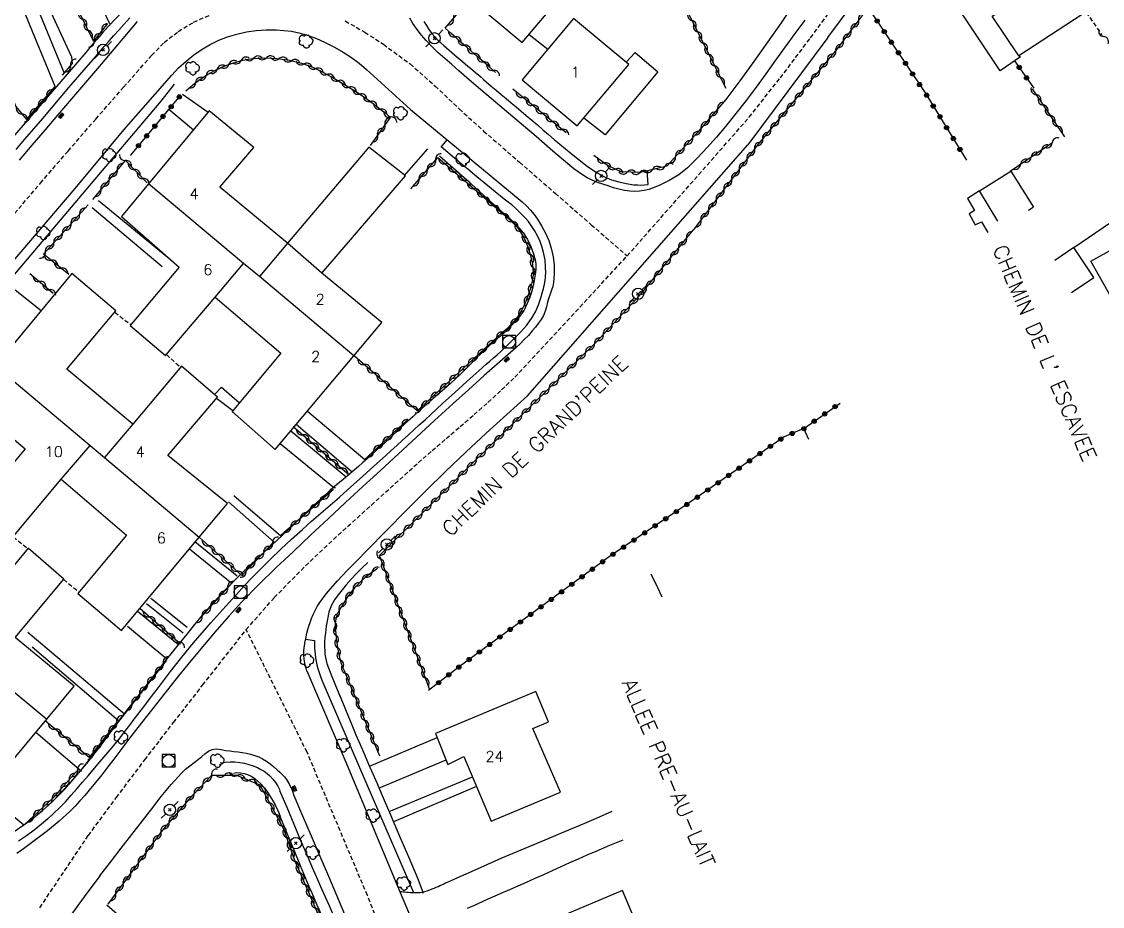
# Model space of a CAD drawing. Header units: millimetres. Extents: x 147000 to 148000, y 141000 to 142001.
# Drawn here: x 147309.7 to 147437.1, y 141709 to 141813.2 of the extents above; entities that cross this region are included whole.
import ezdxf
from ezdxf.enums import TextEntityAlignment as Align

# ---------------------------------------------------------------- set-up
doc = ezdxf.new("R2010")
doc.units = ezdxf.units.MM
doc.linetypes.add('DASHED', pattern=[0.75, 0.5, -0.25])
doc.layers.get('0').update_dxf_attribs({"linetype": 'CONTINUOUS'})
for name, color, linetype in [('W0001', 6, 'DASHED'), ('W0008', 7, 'CONTINUOUS'), ('W0014', 7, 'CONTINUOUS'), ('W0017', 7, 'CONTINUOUS'), ('W0101', 7, 'CONTINUOUS'), ('W0104', 1, 'CONTINUOUS'), ('W0112', 1, 'DASHED'), ('W0300', 7, 'CONTINUOUS'), ('W0310', 3, 'CONTINUOUS'), ('W0323', 7, 'CONTINUOUS'), ('W0330', 7, 'CONTINUOUS'), ('W0333', 7, 'CONTINUOUS'), ('W0401', 7, 'CONTINUOUS'), ('W0420', 7, 'CONTINUOUS'), ('W0473', 7, 'CONTINUOUS'), ('W0989', 7, 'CONTINUOUS'), ('W0991', 7, 'CONTINUOUS'), ('W1102', 7, 'CONTINUOUS')]:
    doc.layers.add(name, color=color, linetype=linetype)
doc.styles.get("Standard").update_dxf_attribs({"font": 'romans.shx', "width": 0.85})

# ---------------------------------------------------------------- blocks, each defined once
blk = doc.blocks.new('T473')
for p, q in [((-0.166667, 0.166667), (0.166667, -0.166667)), ((-0.166667, -0.166667), (0.166667, 0.166667)), ((0.500001, 0.500001), (1.000002, 1.000002)), ((-1.000002, -1.000002), (-0.500001, -0.500001))]:
    blk.add_line(p, q)
blk.add_ellipse((0, 0), major_axis=(0.471405, 0.471405), ratio=1, start_param=5.4977871438, end_param=11.780972451)
blk = doc.blocks.new('T401')
for p, q in [((-0.3, 0.3), (0, 0.3)), ((-0.3, -0.25), (-0.3, 0.3)), ((-0.3, 0.15), (0, 0.15)), ((-0.3, 0), (0, 0)), ((0, 0.3), (0, -0.25)), ((-0.3, -0.15), (0, -0.15)), ((-0.3, -0.25), (-0.3, -0.3)), ((-0.3, -0.3), (0, -0.3)), ((0, -0.3), (0, -0.25))]:
    blk.add_line(p, q)
blk = doc.blocks.new('T300')
for p, q in [((-0.8, 0.51), (-0.86, 0.34)), ((-0.86, 0.34), (-0.86, 0.17)), ((-0.86, 0.17), (-0.74, 0.06)), ((-0.69, 0.63), (-0.8, 0.51)), ((-0.8, -0.06), (-0.74, 0.06)), ((-0.74, 0.06), (-0.69, 0.11)), ((-0.57, 0.69), (-0.69, 0.63)), ((-0.46, 0.69), (-0.57, 0.69)), ((-0.29, 0.63), (-0.46, 0.69)), ((-0.29, 0.63), (-0.17, 0.74)), ((-0.23, 0.57), (-0.29, 0.63)), ((-0.17, 0.74), (-0.06, 0.8)), ((-0.06, 0.8), (0.06, 0.8)), ((0.06, 0.8), (0.23, 0.74)), ((0.23, 0.74), (0.34, 0.63)), ((0.34, 0.63), (0.4, 0.51)), ((0.46, 0.46), (0.34, 0.46)), ((0.4, 0.51), (0.4, 0.46)), ((0.57, 0.4), (0.46, 0.46)), ((0.57, 0.4), (0.69, 0.29)), ((0.69, 0.29), (0.74, 0.17)), ((0.74, 0.06), (0.69, -0.17)), ((0.74, 0.17), (0.74, 0.06)), ((-0.8, -0.17), (-0.8, -0.06)), ((-0.8, -0.23), (-0.8, -0.17)), ((-0.74, -0.34), (-0.8, -0.23)), ((-0.69, -0.4), (-0.74, -0.34)), ((-0.51, -0.46), (-0.69, -0.4)), ((-0.4, -0.46), (-0.51, -0.46)), ((-0.4, -0.46), (-0.34, -0.46)), ((-0.34, -0.46), (-0.34, -0.4)), ((-0.34, -0.51), (-0.34, -0.46)), ((-0.29, -0.63), (-0.34, -0.51)), ((-0.17, -0.74), (-0.29, -0.63)), ((-0.06, -0.8), (-0.17, -0.74)), ((0.06, -0.8), (-0.06, -0.8)), ((0.17, -0.74), (0.06, -0.8)), ((0.23, -0.69), (0.17, -0.74)), ((0.29, -0.46), (0.23, -0.46)), ((0.29, -0.63), (0.23, -0.69)), ((0.46, -0.4), (0.29, -0.46)), ((0.34, -0.51), (0.29, -0.63)), ((0.34, -0.51), (0.34, -0.46)), ((0.57, -0.34), (0.46, -0.4)), ((0.63, -0.29), (0.57, -0.34)), ((0.69, -0.17), (0.63, -0.29))]:
    blk.add_line(p, q)
blk = doc.blocks.new('T420')
for p, q in [((0.75, 0.75), (-0.75, 0.75)), ((-0.75, 0.75), (-0.75, -0.75)), ((0.75, 0.75), (0.75, -0.75)), ((0.75, -0.75), (-0.75, -0.75))]:
    blk.add_line(p, q)
blk.add_ellipse((0, 0), major_axis=(-0.53, 0.53), ratio=1, start_param=3.926991, end_param=10.210176)
blk = doc.blocks.new('t310o')
at = {"color": 0, "linetype": 'Continuous'}
for centre, start, end in [((-0.5, 0.38), 216.8699, 323.1304), ((0.5, -0.37), 36.8699, 143.1303)]:
    blk.add_arc(centre, 0.625, start, end, dxfattribs=at)
blk = doc.blocks.new('t323o')
at = {"color": 0, "linetype": 'Continuous'}
for radius in [0.25, 0.15]:
    blk.add_circle((0, 0), radius, dxfattribs=at)

msp = doc.modelspace()

# ---------------------------------------------------------------- linework, layer by layer
at = {"layer": 'W0001'}
for points in [[(147381.09, 141785.6), (147395.47, 141801.95), (147399.14, 141806.59), (147402.7, 141811.32), (147406.22, 141816.08), (147409.76, 141820.82), (147412.28, 141824.11), (147414.82, 141827.4), (147417.33, 141830.7), (147419.77, 141834.07), (147422.56, 141838.12), (147425.28, 141842.21), (147427.93, 141846.36), (147430.51, 141850.55)], [(147277.45, 141756.35), (147287.95, 141765.13), (147289.58, 141766.85), (147291.13, 141768.64), (147292.63, 141770.47), (147294.08, 141772.34), (147295.51, 141774.22), (147296.93, 141776.1), (147298.38, 141777.97), (147299.86, 141779.81), (147302.86, 141783.42), (147305.88, 141787.02), (147308.91, 141790.61), (147311.95, 141794.18), (147315.21, 141797.97), (147318.47, 141801.74), (147321.76, 141805.5), (147325.06, 141809.24), (147326.54, 141810.75), (147328.19, 141812.06), (147330, 141813.15), (147331.94, 141814.01)], [(147347.88, 141813.31), (147350.17, 141811.97), (147352.37, 141810.55), (147355.52, 141808.23), (147358.46, 141805.63), (147361.3, 141802.94), (147364.18, 141800.33), (147368.41, 141796.65), (147372.64, 141792.97), (147376.86, 141789.29), (147381.09, 141785.6)], [(147336.2, 141741.57), (147339.51, 141745.34), (147343.2, 141749.1), (147347.04, 141752.71), (147350.95, 141756.24), (147354.86, 141759.77), (147356.47, 141761.23), (147358.11, 141762.66), (147359.76, 141764.08), (147361.41, 141765.49), (147363.06, 141766.91), (147364.69, 141768.35), (147366.3, 141769.82), (147367.87, 141771.32), (147381.09, 141785.6)], [(147311.88, 141708.8), (147317.6, 141717.31), (147320.91, 141721.78), (147324.25, 141726.22), (147327.64, 141730.63), (147331.07, 141735.02), (147336.2, 141741.57)], [(147350.72, 141671), (147357.42, 141692.71), (147350.48, 141710.25), (147343.37, 141727.12), (147336.2, 141741.57)]]:
    msp.add_lwpolyline(points, dxfattribs=at)
at = {"layer": 'W0008'}
for points in [[(147404.74, 141811.33), (147424.83, 141838.38)], [(147323.36, 141813.23), (147321.02, 141810.47), (147318.67, 141807.7), (147316.32, 141804.94), (147313.96, 141802.18), (147312.47, 141800.42), (147310.96, 141798.67), (147309.46, 141796.91)], [(147374.35, 141796.28), (147372.35, 141797.97), (147370.35, 141799.67), (147368.35, 141801.37), (147366.36, 141803.07), (147365.08, 141804.15), (147363.81, 141805.24), (147362.53, 141806.33), (147361.27, 141807.43), (147360.44, 141808.15), (147359.6, 141808.87), (147358.77, 141809.6), (147357.98, 141810.38), (147357.41, 141811), (147356.86, 141811.64), (147356.34, 141812.31), (147355.85, 141813), (147355.48, 141813.61)], [(147402.03, 141813.38), (147400.86, 141811.82), (147399.71, 141810.24), (147398.57, 141808.66), (147397.43, 141807.08), (147396.28, 141805.5), (147395.11, 141803.94), (147393.91, 141802.39), (147392.68, 141800.87), (147391.61, 141799.61), (147390.5, 141798.38), (147389.37, 141797.17), (147388.2, 141795.99)], [(147327.44, 141806.92), (147328.24, 141807.78), (147329.11, 141808.57), (147330.03, 141809.3), (147331, 141809.96), (147331.97, 141810.52), (147332.97, 141811.02), (147334.01, 141811.43), (147335.08, 141811.76), (147336.23, 141812.01), (147337.39, 141812.17), (147338.56, 141812.25), (147339.73, 141812.25), (147340.62, 141812.19), (147341.52, 141812.08), (147342.4, 141811.9), (147343.27, 141811.67), (147344.41, 141811.26), (147345.52, 141810.77), (147346.59, 141810.22), (147347.63, 141809.61), (147348.59, 141808.99), (147349.51, 141808.31), (147350.39, 141807.58), (147351.23, 141806.81)], [(147404.74, 141811.33), (147395.3, 141798.7)], [(147292.49, 141766.05), (147305.1, 141780.74), (147316.04, 141793.55), (147321.83, 141800.51), (147327.44, 141806.92)], [(147351.23, 141806.81), (147355.57, 141802.86), (147365.95, 141794.25), (147368.73, 141791.97)], [(147369.36, 141769.1), (147395.3, 141798.7)], [(147388.2, 141795.99), (147387.16, 141795.18), (147386.05, 141794.49), (147384.87, 141793.91), (147383.64, 141793.45), (147383.09, 141793.31), (147382.54, 141793.23), (147381.98, 141793.2), (147381.42, 141793.22), (147380.76, 141793.31), (147380.11, 141793.46), (147379.48, 141793.65), (147378.85, 141793.85), (147378.22, 141794.06), (147377.59, 141794.28), (147376.98, 141794.54), (147376.38, 141794.83), (147375.84, 141795.15), (147375.32, 141795.5), (147374.82, 141795.88), (147374.35, 141796.28)], [(147368.73, 141791.97), (147369.23, 141791.51), (147369.69, 141791.02), (147370.12, 141790.49), (147370.51, 141789.94), (147371.01, 141789.14), (147371.47, 141788.3), (147371.85, 141787.43), (147372.15, 141786.52), (147372.36, 141785.52), (147372.47, 141784.52), (147372.49, 141783.5), (147372.42, 141782.49), (147372.33, 141782.02), (147372.18, 141781.56), (147372.02, 141781.1), (147371.86, 141780.65), (147371.72, 141780.14), (147371.59, 141779.62), (147371.43, 141779.1), (147371.23, 141778.6), (147370.95, 141778.11), (147370.62, 141777.64), (147370.27, 141777.2), (147369.9, 141776.77), (147369.45, 141776.24), (147368.97, 141775.74), (147368.47, 141775.25), (147367.96, 141774.78)], [(147367.97, 141774.78), (147366.1, 141773.14), (147364.24, 141771.5), (147362.39, 141769.84), (147360.54, 141768.18), (147358.4, 141766.22), (147356.27, 141764.26), (147354.14, 141762.29), (147352.02, 141760.32), (147349.96, 141758.43), (147347.91, 141756.53), (147345.87, 141754.64), (147343.83, 141752.72), (147341.77, 141750.78), (147339.71, 141748.84), (147337.68, 141746.87), (147335.7, 141744.85), (147334.19, 141743.21), (147332.73, 141741.53), (147331.3, 141739.82), (147329.87, 141738.11), (147328.24, 141736.11), (147326.64, 141734.1), (147325.05, 141732.07), (147323.45, 141730.04), (147322.74, 141729.12), (147322.03, 141728.19), (147321.32, 141727.25), (147320.61, 141726.32), (147319.9, 141725.39), (147319.19, 141724.46), (147318.46, 141723.54), (147317.71, 141722.64), (147317.17, 141722.01), (147316.61, 141721.39), (147316.04, 141720.77), (147315.47, 141720.17)], [(147343.36, 141736.68), (147343.22, 141737.14), (147343.11, 141737.6), (147343.04, 141738.08), (147343, 141738.56), (147343, 141738.83), (147343.01, 141739.11), (147343.04, 141739.38), (147343.07, 141739.65), (147343.11, 141739.92), (147343.16, 141740.19), (147343.21, 141740.46), (147343.26, 141740.73), (147343.35, 141741.15), (147343.46, 141741.57), (147343.58, 141741.99), (147343.72, 141742.4), (147343.9, 141742.88), (147344.1, 141743.36), (147344.32, 141743.83), (147344.57, 141744.29), (147344.86, 141744.76), (147345.18, 141745.21), (147345.52, 141745.64), (147345.86, 141746.07), (147346.96, 141747.32), (147348.1, 141748.53), (147349.26, 141749.71), (147350.42, 141750.9), (147352.72, 141753.26), (147355.03, 141755.61), (147357.36, 141757.93), (147359.71, 141760.23), (147362.09, 141762.49), (147364.49, 141764.72), (147366.91, 141766.92), (147369.36, 141769.1)], [(147361.5, 141693.83), (147354.27, 141710.82), (147348.21, 141725.35), (147343.37, 141736.69)], [(147318.97, 141712.54), (147320.21, 141714.17), (147321.45, 141715.8), (147322.71, 141717.42), (147323.98, 141719.02), (147325.09, 141720.46), (147326.19, 141721.91), (147327.34, 141723.33), (147328.57, 141724.67), (147329.05, 141725.11), (147329.55, 141725.52), (147330.07, 141725.92), (147330.59, 141726.31), (147330.96, 141726.61), (147331.33, 141726.94), (147331.74, 141727.24), (147332.2, 141727.44), (147332.72, 141727.5), (147333.25, 141727.45), (147333.76, 141727.34), (147334.26, 141727.27), (147334.75, 141727.22), (147335.24, 141727.17), (147335.73, 141727.1), (147336.22, 141727.01), (147336.71, 141726.88), (147337.2, 141726.74), (147337.67, 141726.56), (147338.14, 141726.35), (147338.6, 141726.06), (147339.04, 141725.74), (147339.45, 141725.39), (147339.86, 141725.04), (147340.15, 141724.77), (147340.44, 141724.5), (147340.71, 141724.21), (147340.95, 141723.89), (147341.23, 141723.45), (147341.47, 141722.99), (147341.67, 141722.51), (147341.83, 141722.02)], [(147341.83, 141722.02), (147342.84, 141719.64), (147343.85, 141717.26), (147344.86, 141714.88), (147345.88, 141712.5), (147346.52, 141711), (147347.16, 141709.51), (147347.8, 141708.02)], [(147315.47, 141720.17), (147314.15, 141719), (147312.79, 141717.87), (147311.39, 141716.78), (147309.96, 141715.74), (147309.16, 141715.19)], [(147318.97, 141712.54), (147317.11, 141710.09), (147315.32, 141707.59), (147313.58, 141705.06), (147311.9, 141702.48), (147310.91, 141700.87), (147309.98, 141699.22), (147309.07, 141697.57)]]:
    msp.add_lwpolyline(points, dxfattribs=at)
at = {"layer": 'W0014'}
for points in [[(147332.58, 141821.39), (147331.66, 141821.03), (147330.75, 141820.66), (147329.85, 141820.27), (147328.96, 141819.86), (147328.28, 141819.54), (147327.6, 141819.21), (147326.93, 141818.86), (147326.28, 141818.47), (147325.63, 141818.01), (147325.01, 141817.52), (147324.41, 141817), (147323.82, 141816.47), (147322.82, 141815.55), (147321.83, 141814.59), (147320.87, 141813.62), (147319.93, 141812.63), (147319.25, 141811.88), (147318.59, 141811.12), (147317.94, 141810.35), (147317.31, 141809.57)], [(147309.08, 141798.16), (147310.13, 141799.37), (147311.18, 141800.58), (147312.22, 141801.79), (147313.26, 141803.01), (147314.29, 141804.22), (147315.32, 141805.44), (147316.36, 141806.66), (147317.4, 141807.87), (147318.44, 141809.09), (147319.48, 141810.29), (147320.05, 141810.94), (147320.62, 141811.59), (147321.19, 141812.23), (147321.77, 141812.87), (147322.49, 141813.65)], [(147357.14, 141813.25), (147357.43, 141812.76), (147357.74, 141812.28), (147358.08, 141811.82), (147358.41, 141811.44), (147358.76, 141811.08), (147359.12, 141810.73), (147359.48, 141810.39), (147359.79, 141810.12), (147360.1, 141809.84), (147360.42, 141809.58), (147360.73, 141809.31), (147361.05, 141809.05), (147361.37, 141808.78), (147361.69, 141808.52), (147362.01, 141808.25), (147362.32, 141807.99), (147362.63, 141807.72), (147362.94, 141807.46), (147363.25, 141807.19), (147363.56, 141806.93), (147363.87, 141806.66), (147364.18, 141806.39), (147364.49, 141806.13), (147365.08, 141805.63), (147365.67, 141805.14), (147366.26, 141804.64), (147366.85, 141804.15), (147367.44, 141803.65), (147368.03, 141803.16), (147368.61, 141802.66), (147369.2, 141802.17), (147369.86, 141801.61), (147370.52, 141801.04), (147371.17, 141800.47), (147371.82, 141799.9), (147372.48, 141799.34), (147373.14, 141798.78), (147373.81, 141798.23), (147374.49, 141797.69), (147375.43, 141796.95), (147376.37, 141796.2), (147377.36, 141795.5), (147378.42, 141794.92), (147379.25, 141794.58), (147380.11, 141794.32), (147380.98, 141794.14), (147381.87, 141794), (147382.29, 141793.97), (147382.72, 141793.96), (147383.15, 141793.98), (147383.57, 141794.03)], [(147317.31, 141809.57), (147308.19, 141799.03)], [(147327.71, 141805.84), (147326.14, 141803.83), (147307.78, 141782.18), (147298.16, 141770.88), (147292.78, 141764.58)], [(147359.19, 141798.44), (147359.88, 141799.28)], [(147366.59, 141792.3), (147365.52, 141793.17), (147364.45, 141794.05), (147363.38, 141794.93), (147362.31, 141795.82), (147361.53, 141796.47), (147360.75, 141797.13), (147359.97, 141797.79), (147359.19, 141798.45)], [(147358.99, 141797.4), (147360.59, 141795.99), (147362.18, 141794.57), (147363.76, 141793.14), (147365.33, 141791.69), (147366.24, 141790.89), (147367.17, 141790.09), (147368.07, 141789.25), (147368.86, 141788.29), (147369.33, 141787.53), (147369.74, 141786.72), (147370.05, 141785.87), (147370.28, 141784.99), (147370.33, 141784.54), (147370.32, 141784.09), (147370.28, 141783.64), (147370.23, 141783.2), (147370.15, 141782.72), (147370.06, 141782.25), (147369.95, 141781.78), (147369.81, 141781.32), (147369.62, 141780.75), (147369.4, 141780.18), (147369.15, 141779.64), (147368.86, 141779.11), (147368.41, 141778.48), (147367.91, 141777.89), (147367.39, 141777.33), (147366.85, 141776.78), (147366.61, 141776.55), (147366.37, 141776.33), (147366.12, 141776.11), (147365.86, 141775.9), (147365.61, 141775.69), (147365.35, 141775.48), (147365.1, 141775.27), (147364.86, 141775.05), (147364.35, 141774.57), (147363.85, 141774.08), (147363.35, 141773.58), (147362.86, 141773.09), (147362.37, 141772.59), (147361.88, 141772.09), (147361.38, 141771.61), (147360.87, 141771.12), (147360.35, 141770.65), (147359.83, 141770.18), (147359.3, 141769.72), (147358.77, 141769.26), (147358.24, 141768.8), (147357.71, 141768.34), (147357.19, 141767.88), (147356.66, 141767.42), (147355.82, 141766.65), (147354.98, 141765.88), (147354.15, 141765.1), (147353.32, 141764.33), (147352.49, 141763.55), (147351.65, 141762.78), (147350.81, 141762.01), (147349.96, 141761.25), (147349.45, 141760.8), (147348.94, 141760.37), (147348.42, 141759.93), (147347.9, 141759.5), (147347.38, 141759.07), (147346.86, 141758.63), (147346.34, 141758.19), (147345.83, 141757.74), (147344.47, 141756.5), (147343.13, 141755.24), (147341.8, 141753.97), (147340.47, 141752.7), (147339.23, 141751.54), (147337.98, 141750.39), (147336.74, 141749.23), (147335.52, 141748.05), (147334.62, 141747.15), (147333.72, 141746.24), (147332.84, 141745.31), (147331.98, 141744.37), (147331.03, 141743.28), (147330.11, 141742.17), (147329.21, 141741.05), (147328.31, 141739.93), (147326.67, 141737.88), (147325.05, 141735.81), (147323.44, 141733.74), (147321.84, 141731.67), (147321.28, 141730.93), (147320.73, 141730.19), (147320.18, 141729.45), (147319.63, 141728.71), (147319.08, 141727.97), (147318.52, 141727.24), (147317.95, 141726.51), (147317.37, 141725.79), (147316.38, 141724.61), (147315.36, 141723.45), (147314.31, 141722.31), (147313.25, 141721.19)], [(147383.56, 141794.03), (147383.44, 141795.64)], [(147314.92, 141721.28), (147315.58, 141722.04), (147316.24, 141722.81), (147316.9, 141723.58), (147317.56, 141724.35), (147318.51, 141725.46), (147319.46, 141726.57), (147320.41, 141727.69), (147321.33, 141728.82), (147321.76, 141729.36), (147322.18, 141729.9), (147322.59, 141730.45), (147323.01, 141731), (147323.42, 141731.55), (147323.83, 141732.09), (147324.24, 141732.64), (147324.66, 141733.19), (147325.98, 141734.9), (147327.29, 141736.62), (147328.63, 141738.32), (147329.99, 141740), (147331.01, 141741.2), (147332.05, 141742.38), (147333.11, 141743.55), (147334.16, 141744.71), (147335.07, 141745.71), (147335.97, 141746.71), (147336.89, 141747.7), (147337.83, 141748.67), (147339.05, 141749.87), (147340.29, 141751.05), (147341.55, 141752.21), (147342.82, 141753.36), (147343.35, 141753.85), (147343.9, 141754.33), (147344.45, 141754.81), (147345, 141755.28), (147345.54, 141755.75), (147346.09, 141756.23), (147346.64, 141756.71), (147347.19, 141757.19), (147348.54, 141758.4), (147349.9, 141759.61), (147351.25, 141760.83), (147352.6, 141762.06), (147353.27, 141762.66), (147353.94, 141763.27), (147354.6, 141763.88), (147355.27, 141764.49), (147355.94, 141765.1), (147356.6, 141765.7), (147357.27, 141766.31), (147357.94, 141766.92), (147359.35, 141768.21), (147360.77, 141769.5), (147362.18, 141770.8), (147363.6, 141772.08), (147364.03, 141772.46), (147364.46, 141772.84), (147364.9, 141773.22), (147365.33, 141773.59), (147365.76, 141773.97), (147366.19, 141774.35), (147366.61, 141774.74), (147367.03, 141775.14), (147367.79, 141775.89), (147368.56, 141776.65), (147369.28, 141777.46), (147369.91, 141778.34), (147370.32, 141779.08), (147370.65, 141779.86), (147370.93, 141780.67), (147371.17, 141781.48), (147371.23, 141781.73), (147371.29, 141781.99), (147371.35, 141782.25), (147371.4, 141782.51), (147371.43, 141782.78), (147371.46, 141783.04), (147371.48, 141783.31), (147371.49, 141783.57), (147371.48, 141784.34), (147371.41, 141785.1), (147371.28, 141785.86), (147371.09, 141786.6), (147370.84, 141787.29), (147370.54, 141787.96), (147370.18, 141788.6), (147369.79, 141789.21), (147369.46, 141789.65), (147369.1, 141790.07), (147368.72, 141790.47), (147368.33, 141790.85), (147367.92, 141791.23), (147367.49, 141791.61), (147367.05, 141791.96), (147366.59, 141792.3)], [(147350.52, 141749.48), (147349.85, 141748.85), (147349.2, 141748.2), (147348.58, 141747.53), (147347.98, 141746.83), (147347.5, 141746.26), (147347.02, 141745.68), (147346.59, 141745.06), (147346.23, 141744.39), (147345.95, 141743.61), (147345.77, 141742.8), (147345.64, 141741.99), (147345.54, 141741.18), (147345.48, 141740.65), (147345.44, 141740.11), (147345.43, 141739.57), (147345.45, 141739.04), (147345.48, 141738.66), (147345.54, 141738.3), (147345.61, 141737.93), (147345.71, 141737.57)], [(147343.2, 141740.45), (147344.24, 141740.3)], [(147344.24, 141740.3), (147344.23, 141739.99), (147344.23, 141739.68), (147344.25, 141739.36), (147344.27, 141739.05), (147344.31, 141738.64), (147344.36, 141738.23), (147344.43, 141737.83), (147344.51, 141737.43), (147344.64, 141736.97), (147344.78, 141736.51), (147344.95, 141736.06), (147345.13, 141735.62)], [(147317.83, 141726.41), (147326.83, 141737.97)], [(147345.71, 141737.57), (147346.3, 141736.04), (147346.91, 141734.52), (147347.53, 141733), (147348.16, 141731.48), (147348.64, 141730.33), (147349.13, 141729.17), (147349.63, 141728.02), (147350.13, 141726.87), (147350.63, 141725.73), (147351.13, 141724.58), (147351.63, 141723.43), (147352.12, 141722.28), (147353.2, 141719.76), (147354.28, 141717.23), (147355.35, 141714.71), (147356.43, 141712.19)], [(147345.13, 141735.62), (147351.16, 141721.58), (147355.91, 141710.57)], [(147308.85, 141717.77), (147310, 141718.57), (147311.12, 141719.4), (147312.21, 141720.27), (147313.27, 141721.19), (147314.06, 141721.96), (147314.81, 141722.76), (147315.54, 141723.59), (147316.26, 141724.43), (147316.67, 141724.91), (147317.07, 141725.41), (147317.46, 141725.91), (147317.85, 141726.41)], [(147333.14, 141725.87), (147333.72, 141725.95), (147334.3, 141725.98), (147334.88, 141725.97), (147335.46, 141725.92), (147335.99, 141725.82), (147336.52, 141725.68), (147337.02, 141725.51), (147337.52, 141725.3), (147337.92, 141725.1), (147338.3, 141724.88), (147338.67, 141724.62), (147339, 141724.33), (147339.35, 141723.95), (147339.66, 141723.54), (147339.93, 141723.1), (147340.15, 141722.63)], [(147334.69, 141724.67), (147335.11, 141724.71), (147335.54, 141724.69), (147335.95, 141724.62), (147336.36, 141724.5), (147336.8, 141724.29), (147337.2, 141724.02), (147337.58, 141723.71), (147337.93, 141723.38), (147338.34, 141722.92), (147338.71, 141722.43), (147339.04, 141721.91), (147339.35, 141721.39), (147339.62, 141720.9), (147339.86, 141720.4), (147340.07, 141719.89), (147340.26, 141719.37)], [(147340.14, 141722.62), (147340.97, 141720.63), (147341.81, 141718.64), (147342.65, 141716.65), (147343.5, 141714.67), (147343.99, 141713.54), (147344.48, 141712.41), (147344.97, 141711.29), (147345.47, 141710.17), (147345.96, 141709.04), (147346.46, 141707.92)], [(147314.92, 141721.28), (147314.24, 141720.59), (147313.54, 141719.92), (147312.81, 141719.27), (147312.07, 141718.64), (147311.2, 141717.95), (147310.3, 141717.28), (147309.38, 141716.64)], [(147340.26, 141719.37), (147341.03, 141717.5), (147341.8, 141715.63), (147342.57, 141713.77), (147343.35, 141711.9), (147343.63, 141711.23), (147343.92, 141710.56), (147344.21, 141709.89), (147344.49, 141709.22), (147344.78, 141708.55), (147345.07, 141707.88), (147345.35, 141707.21), (147345.64, 141706.54), (147346.96, 141703.46), (147348.3, 141700.4), (147349.6, 141697.31), (147350.77, 141694.17), (147350.91, 141693.73), (147351.04, 141693.29), (147351.16, 141692.84), (147351.26, 141692.4)], [(147356.43, 141712.18), (147357.06, 141710.52)]]:
    msp.add_lwpolyline(points, dxfattribs=at)
at = {"layer": 'W0017'}
for points in [[(147315.97, 141821.68), (147320.11, 141813)], [(147312.67, 141815.44), (147315.6, 141809.06), (147315.7, 141808.26)], [(147313.69, 141805.57), (147310.2, 141814.07)], [(147311.63, 141814.69), (147314.74, 141807.13)], [(147328.68, 141804.67), (147331.7, 141802.54)], [(147327.1, 141802.9), (147329.98, 141800.47)], [(147354.86, 141795.08), (147357.59, 141798.22)], [(147326.86, 141785.51), (147318.79, 141792.12)], [(147318.04, 141791.31), (147326.28, 141784.37)], [(147308.99, 141781.61), (147312.03, 141779.17)], [(147343.43, 141767.32), (147350.18, 141761.63)], [(147348.67, 141760.14), (147342.1, 141765.74)], [(147341.47, 141764.98), (147347.99, 141759.59)], [(147346.47, 141758.31), (147340.21, 141763.48)], [(147339.55, 141751.83), (147334.11, 141756.61)], [(147334.76, 141757.36), (147340.28, 141752.64)], [(147330.15, 141751.95), (147335.14, 141747.91)], [(147334.55, 141746.96), (147329.53, 141751.05)], [(147324.98, 141745.27), (147329.25, 141741.85)], [(147323.39, 141743.74), (147328.21, 141739.82)], [(147328.78, 141741.15), (147324.47, 141744.62)], [(147321.85, 141731.61), (147310.46, 141741.21)], [(147326.85, 141738.07), (147322.22, 141741.92)], [(147310.99, 141739.54), (147321.14, 141730.84)], [(147316.79, 141724.86), (147311.4, 141729.45)], [(147350.73, 141725.47), (147358.7, 141728.85)], [(147359.74, 141726.19), (147351.86, 141722.89)], [(147353.04, 141720.12), (147362.87, 141724.21)], [(147305.46, 141722.32), (147310.01, 141718.56)], [(147363.34, 141723.09), (147353.55, 141718.93)], [(147354.32, 141710.72), (147354.52, 141710.69), (147354.71, 141710.67), (147354.91, 141710.65), (147355.11, 141710.64), (147355.32, 141710.61), (147355.52, 141710.59), (147355.73, 141710.57), (147355.94, 141710.57), (147356.19, 141710.57), (147356.44, 141710.58), (147356.7, 141710.6), (147356.95, 141710.64), (147357.25, 141710.71), (147357.54, 141710.8), (147357.84, 141710.91), (147358.12, 141711.02), (147358.35, 141711.11), (147358.58, 141711.2), (147358.81, 141711.3), (147359.03, 141711.41), (147359.25, 141711.51), (147359.48, 141711.62), (147359.7, 141711.72), (147359.92, 141711.82), (147361.51, 141712.53), (147363.09, 141713.23), (147364.67, 141713.93), (147366.26, 141714.63), (147367.66, 141715.23), (147369.06, 141715.82), (147370.47, 141716.4), (147371.88, 141716.98), (147373.28, 141717.57), (147374.69, 141718.16), (147376.09, 141718.75), (147377.49, 141719.36), (147379.31, 141720.18)], [(147362.29, 141708.73), (147363.28, 141709.19), (147364.27, 141709.64), (147365.26, 141710.07), (147366.26, 141710.5), (147367.25, 141710.93), (147368.25, 141711.36), (147369.24, 141711.8), (147370.26, 141712.26), (147371.28, 141712.72), (147372.3, 141713.18), (147373.32, 141713.65), (147374.34, 141714.11), (147375.36, 141714.57), (147376.39, 141715.02), (147377.42, 141715.46), (147379.06, 141716.16), (147380.6, 141716.8)], [(147319.79, 141709.15), (147324.1, 141705.36)]]:
    msp.add_lwpolyline(points, dxfattribs=at)
at = {"layer": 'W0101'}
for points in [[(147362.27, 141816.19), (147368.73, 141810.75), (147374.86, 141818.03), (147368.4, 141823.47)], [(147424.1, 141813.86), (147432.48, 141819.44), (147435.61, 141814.63), (147427.24, 141809.17)], [(147368.72, 141806.35), (147375.21, 141800.93), (147381.27, 141808.18), (147374.78, 141813.6)], [(147370.32, 141734.27), (147358.52, 141729.32), (147359.95, 141725.66), (147361.86, 141726.6), (147365.07, 141718.99), (147373.22, 141722.4), (147369.96, 141729.9), (147371.83, 141730.72)], [(147372.74, 141707.54), (147376.94, 141697.51), (147384.76, 141700.79), (147380.56, 141710.81)]]:
    msp.add_lwpolyline(points, close=True, dxfattribs=at)
for points in [[(147331.83, 141802.69), (147324.69, 141794.09)], [(147341.07, 141787.13), (147333.11, 141793.72), (147337.11, 141798.38), (147331.83, 141802.69)], [(147324.69, 141794.09), (147321.49, 141790.24), (147328.32, 141784.27), (147322.51, 141777.41), (147326.71, 141773.88), (147332.53, 141780.76)], [(147345.12, 141783.57), (147341.07, 141787.13)], [(147315.65, 141783.53), (147306.63, 141772.67)], [(147322.83, 141765.77), (147315.06, 141772.27), (147320.85, 141779.15), (147315.65, 141783.53)], [(147348.9, 141773.85), (147352.17, 141777.75), (147345.12, 141783.57)], [(147332.53, 141780.76), (147340.29, 141774.14), (147334.54, 141767.28), (147339.63, 141762.79), (147348.9, 141773.85)], [(147306.63, 141772.67), (147303.3, 141768.67), (147310.14, 141762.86), (147304.41, 141756.04), (147308.64, 141752.38), (147314.41, 141759.28)], [(147330.65, 141752.45), (147333.98, 141756.45), (147326.98, 141762.1), (147332.82, 141768.98), (147328.57, 141772.61), (147322.83, 141765.77)], [(147314.41, 141759.28), (147322.08, 141752.69), (147316.36, 141745.82), (147321.49, 141741.46), (147330.65, 141752.45)], [(147312.7, 141731.01), (147315.93, 141734.9), (147308.97, 141740.62), (147314.73, 141747.53), (147310.52, 141751.17), (147304.76, 141744.24)], [(147298.36, 141724.27), (147303.42, 141719.88), (147312.7, 141731.01)]]:
    msp.add_lwpolyline(points, dxfattribs=at)
at = {"layer": 'W0104'}
for points in [[(147427.24, 141809.17), (147427.43, 141809.07), (147425.04, 141807.42), (147420.57, 141814.15), (147430.22, 141820.92)], [(147369.53, 141811.7), (147371.74, 141809.96)], [(147380.96, 141808.44), (147382.02, 141809.57), (147384.72, 141807.32), (147378.48, 141799.87), (147375.97, 141801.85)], [(147345.12, 141783.57), (147354.96, 141795.03), (147350.66, 141798.44), (147341.07, 141787.13)], [(147424.75, 141789.71), (147422.59, 141793.27), (147426.28, 141795.61)], [(147426.28, 141795.61), (147428.97, 141791.35), (147428.38, 141790.97)], [(147422.59, 141793.27), (147421.19, 141792.37), (147422.01, 141790.97), (147421.4, 141790.57), (147422.1, 141789.28), (147422.85, 141789.64), (147423.6, 141788.38)], [(147433.73, 141786.61), (147431.48, 141785.07)], [(147433.46, 141781.31), (147436.07, 141783.08), (147433.73, 141786.61)], [(147441.98, 141779.28), (147439.67, 141778.04), (147435.74, 141785), (147438.28, 141786.41)], [(147332.47, 141769.27), (147333.29, 141770.15), (147335.4, 141768.3)], [(147332.72, 141768.86), (147334.62, 141767.38)]]:
    msp.add_lwpolyline(points, dxfattribs=at)
at = {"layer": 'W0112'}
for points in [[(147435.18, 141814.32), (147437.03, 141811.64)], [(147320.72, 141778.99), (147322.59, 141777.5)], [(147326.8, 141773.99), (147328.47, 141772.49)], [(147308.76, 141752.52), (147310.47, 141751.11)], [(147314.7, 141747.49), (147316.49, 141745.98)]]:
    msp.add_lwpolyline(points, dxfattribs=at)
at = {"layer": 'W0300'}
msp.add_lwpolyline([(147400.34, 141814.71), (147399.22, 141813.06), (147397.62, 141810.78), (147396.01, 141808.51), (147394.36, 141806.26), (147392.7, 141804.03)], dxfattribs=at)
at = {"layer": 'W0310'}
for points in [[(147392.74, 141805.32), (147385.05, 141820.74)], [(147319.85, 141812.99), (147318.19, 141810.92), (147314.33, 141818.92)], [(147388.89, 141788.64), (147396.55, 141798.77), (147405.84, 141809.98), (147412.44, 141818.81)], [(147359.66, 141812.44), (147361.89, 141815.09)], [(147305.54, 141811.23), (147309.05, 141803.2), (147310.3, 141801.69), (147313.69, 141805.57)], [(147365.58, 141807.23), (147364.74, 141807.96), (147363.9, 141808.7), (147363.06, 141809.44), (147362.22, 141810.17), (147361.58, 141810.74), (147360.94, 141811.31), (147360.3, 141811.87), (147359.66, 141812.44)], [(147329.1, 141805.06), (147329.9, 141805.76), (147330.75, 141806.41), (147331.64, 141806.99), (147332.58, 141807.5), (147333.61, 141807.97), (147334.69, 141808.38), (147335.79, 141808.69), (147336.93, 141808.88), (147338.39, 141808.96), (147339.86, 141808.88), (147341.3, 141808.67), (147342.73, 141808.33), (147344.05, 141807.85), (147345.31, 141807.23), (147346.52, 141806.54), (147347.72, 141805.84), (147348.42, 141805.43), (147349.11, 141805), (147349.78, 141804.55), (147350.45, 141804.08), (147351.15, 141803.57), (147351.84, 141803.04), (147352.53, 141802.5), (147353.19, 141801.94)], [(147314.54, 141806.9), (147315.7, 141808.26)], [(147373.9, 141800.13), (147367.62, 141805.25)], [(147428.8, 141805.3), (147432.62, 141799.65)], [(147392.7, 141804.03), (147389.31, 141800.07), (147385.78, 141796.2)], [(147353.18, 141801.94), (147350.79, 141798.64)], [(147431.24, 141798.99), (147426.21, 141795.56)], [(147355.58, 141793.5), (147358.79, 141797.2), (147367.05, 141790.05)], [(147385.78, 141796.2), (147382.65, 141795.45), (147380.4, 141795.51), (147378.79, 141796.27), (147377.16, 141797.44)], [(147318.12, 141792.26), (147321.96, 141796.87), (147324.54, 141794.22)], [(147315.32, 141783.43), (147312.3, 141785.82), (147317.58, 141791.61)], [(147367.06, 141790.05), (147367.63, 141789.52), (147368.15, 141788.94), (147368.59, 141788.3), (147368.98, 141787.63), (147369.39, 141786.66), (147369.71, 141785.66), (147369.92, 141784.63), (147370, 141783.58), (147369.96, 141782.94), (147369.83, 141782.31), (147369.65, 141781.7), (147369.45, 141781.1), (147369.22, 141780.45), (147368.96, 141779.8), (147368.65, 141779.17), (147368.28, 141778.57), (147367.84, 141777.99), (147367.36, 141777.44), (147366.83, 141776.94), (147366.25, 141776.48)], [(147357.85, 141734.47), (147351.89, 141750.29), (147362.67, 141760.97), (147377.28, 141775.29), (147382.75, 141781.14), (147388.88, 141788.63)], [(147310.7, 141783.55), (147313.47, 141781.22)], [(147366.25, 141776.48), (147356.34, 141767.35), (147348.96, 141773.8)], [(147341.75, 141765.49), (147348.34, 141759.79)], [(147355.17, 141766.24), (147350.11, 141761.57)], [(147346.5, 141758.07), (147340.32, 141752.7)], [(147339.44, 141751.9), (147335.67, 141747.95), (147330.65, 141752.45)], [(147351.67, 141748.76), (147350.95, 141748.27), (147350.26, 141747.74), (147349.62, 141747.17), (147349.01, 141746.55), (147348.56, 141746), (147348.14, 141745.42), (147347.76, 141744.82), (147347.4, 141744.22), (147347.22, 141743.93), (147347.05, 141743.64), (147346.89, 141743.33), (147346.79, 141743.01), (147346.7, 141742.38), (147346.7, 141741.75), (147346.75, 141741.12), (147346.81, 141740.51), (147346.91, 141739.76), (147347.04, 141739.03), (147347.2, 141738.29), (147347.4, 141737.57), (147347.49, 141737.31), (147347.59, 141737.06), (147347.7, 141736.81), (147347.82, 141736.57)], [(147334.52, 141747.05), (147330, 141742.04)], [(147328.46, 141739.85), (147323.67, 141744.07)], [(147326.78, 141738.04), (147321.81, 141731.66)], [(147347.82, 141736.57), (147351.91, 141726.71)], [(147320.97, 141730.67), (147317.68, 141726.48), (147312.53, 141730.81)], [(147316.48, 141725.15), (147313.46, 141721.75), (147310.04, 141718.58)], [(147319.93, 141709.23), (147326.32, 141717.9), (147329.9, 141722.07), (147332.15, 141724.42)], [(147332.15, 141724.42), (147335.07, 141724.41), (147337.7, 141723.33), (147338.04, 141722.86)], [(147338.04, 141722.86), (147340.62, 141718.02), (147341.89, 141714.38), (147345.97, 141705), (147349.41, 141698.05), (147350.55, 141693.53)]]:
    msp.add_lwpolyline(points, dxfattribs=at)
at = {"layer": 'W0323'}
for points in [[(147409.5, 141814.86), (147416.21, 141804.82), (147421.09, 141796.88)], [(147426.74, 141808.59), (147429.02, 141805.37)], [(147322.55, 141797.45), (147328.48, 141804.55)], [(147401.9, 141765.27), (147406.18, 141768.25)], [(147402.49, 141763.99), (147401.9, 141765.27), (147399.59, 141764.29), (147388.28, 141756.42), (147379.14, 141750.26), (147361.3, 141737.18), (147357.7, 141734.41)]]:
    msp.add_lwpolyline(points, dxfattribs=at)
at = {"layer": 'W0330'}
msp.add_lwpolyline([(147433.71, 141786.61), (147440.62, 141791.32)], dxfattribs=at)
at = {"layer": 'W0333'}
msp.add_lwpolyline([(147385.21, 141745.38), (147384.74, 141746.4), (147383.92, 141748.12)], dxfattribs=at)
at = {"layer": 'W1102'}
for points in [[(147335.9, 141784.72), (147324.69, 141794.09)], [(147341.07, 141787.13), (147337.76, 141783.17)], [(147332.53, 141780.76), (147335.9, 141784.72)], [(147337.76, 141783.17), (147335.9, 141784.72)], [(147348.9, 141773.85), (147337.76, 141783.17)], [(147306.59, 141772.71), (147317.81, 141763.27)], [(147322.83, 141765.77), (147319.49, 141761.85)], [(147314.41, 141759.28), (147317.81, 141763.27)], [(147317.81, 141763.27), (147319.49, 141761.85)], [(147319.49, 141761.85), (147330.65, 141752.45)], [(147301.45, 141740.35), (147312.7, 141731.01)]]:
    msp.add_lwpolyline(points, dxfattribs=at)

# ---------------------------------------------------------------- block references
at = {"layer": 'W0300'}
for p in [(147343.3, 141810.88), (147329.92, 141807.71), (147354.41, 141802.41), (147320.11, 141797.48), (147361.78, 141796.94), (147312.34, 141788.3), (147343.4, 141737.92), (147321.49, 141728.87), (147347.69, 141727.94), (147332.84, 141726.11), (147351.17, 141719.64), (147344.07, 141715.27), (147354.81, 141711.64)]:
    msp.add_blockref('T300', p, dxfattribs=at)
at = {"layer": 'W0310'}
for p, rotation in [((147316.94, 141813.52), 115.8151869874154), ((147360.63, 141813.59), 49.97176979478126), ((147388.73, 141813.37), 116.4906990522344), ((147408.38, 141813.38), 53.17793287600549), ((147317.59, 141812.17), 115.8151869874154), ((147319.2, 141812.18), 231.3706430254781), ((147389.39, 141812.03), 116.4906990522344), ((147407.48, 141812.17), 53.17793287600549), ((147318.27, 141811.01), 231.3706430254781), ((147360.78, 141811.44), 138.4034635132404), ((147361.91, 141810.45), 138.5677396558782), ((147390.06, 141810.69), 116.4906990522344), ((147406.58, 141810.97), 53.17793287600549), ((147437.23, 141811.46), 303.337649800047), ((147363.03, 141809.46), 138.649876822491), ((147390.73, 141809.34), 116.4906990522344), ((147405.67, 141809.78), 50.3667328851234), ((147315.51, 141808.04), 49.46469028192509), ((147334.17, 141808.19), 20.79839128016564), ((147335.6, 141808.64), 15.72432781286455), ((147337.08, 141808.89), 3.026135123783826), ((147338.58, 141808.95), 357.0679754548818), ((147340.07, 141808.85), 351.5551976951582), ((147341.55, 141808.61), 346.4897529222479), ((147343, 141808.23), 340.2057500215619), ((147364.16, 141808.47), 138.8141474738826), ((147391.4, 141808), 116.4906990522344), ((147404.71, 141808.63), 50.3667328851234), ((147331.48, 141806.88), 32.90402143768513), ((147332.79, 141807.6), 24.67799286760223), ((147344.39, 141807.68), 333.7585332214654), ((147345.73, 141806.99), 330.3076748322397), ((147365.29, 141807.48), 138.896275898867), ((147392.07, 141806.66), 116.4906990522344), ((147403.76, 141807.47), 50.3667328851234), ((147330.24, 141806.03), 37.26134830050409), ((147347.03, 141806.25), 329.9086089694628), ((147348.32, 141805.49), 329.4532365627158), ((147401.84, 141805.16), 50.3667328851234), ((147402.8, 141806.32), 50.3667328851234), ((147312.7, 141804.44), 48.92598459670406), ((147349.58, 141804.68), 326.3050065759731), ((147368.78, 141804.3), 140.8488731300488), ((147400.89, 141804.01), 50.3667328851234), ((147429.26, 141804.62), 304.0021253456283), ((147311.71, 141803.31), 48.92598459670406), ((147350.81, 141803.82), 323.9307314035262), ((147352.01, 141802.91), 321.3500125281403), ((147369.94, 141803.36), 140.8488731300488), ((147391.75, 141802.93), 229.4094308843937), ((147399.93, 141802.85), 50.3667328851234), ((147430.1, 141803.38), 304.0021253456283), ((147309.76, 141802.34), 309.4578750341838), ((147310.73, 141802.18), 48.92598459670406), ((147353.17, 141801.96), 320.0596533893895), ((147371.11, 141802.41), 140.8488731300488), ((147372.27, 141801.46), 140.8488731300488), ((147390.78, 141801.79), 229.4094308843937), ((147398.97, 141801.69), 50.3667328851234), ((147430.94, 141802.14), 304.0021253456283), ((147352.55, 141801.07), 234.0780997853132), ((147373.43, 141800.52), 140.8488731300488), ((147389.8, 141800.65), 229.4094308843937), ((147398.02, 141800.54), 50.3667328851234), ((147431.78, 141800.89), 304.0021253456283), ((147351.67, 141799.85), 234.0780997853132), ((147388.81, 141799.53), 227.6755709856845), ((147397.06, 141799.38), 50.3667328851234), ((147431.17, 141798.94), 214.2716908676354), ((147387.8, 141798.42), 227.6755709856845), ((147396.13, 141798.21), 52.91269121006611), ((147429.93, 141798.1), 214.2716908676354), ((147321.97, 141796.86), 314.2422506627425), ((147358.53, 141796.89), 49.01432043046243), ((147359.63, 141796.47), 319.1128580400489), ((147378.38, 141796.57), 144.2191355817762), ((147386.79, 141797.31), 227.6755709856845), ((147395.22, 141797.01), 52.91269121006611), ((147427.45, 141796.41), 214.2716908676354), ((147428.69, 141797.25), 214.2716908676354), ((147321.01, 141795.72), 50.14915805693051), ((147323.01, 141795.79), 314.2422506627425), ((147357.55, 141795.76), 49.01432043046243), ((147360.76, 141795.49), 319.1128580400489), ((147379.69, 141795.84), 154.5256184792006), ((147384.07, 141795.79), 193.4874169898739), ((147385.53, 141796.14), 193.4874169898739), ((147394.32, 141795.82), 52.91269121006611), ((147320.05, 141794.57), 50.14915805693051), ((147324.06, 141794.71), 314.2422506627425), ((147356.56, 141794.63), 49.01432043046243), ((147361.89, 141794.51), 319.1128580400489), ((147381.11, 141795.49), 178.5005859576009), ((147382.61, 141795.45), 178.5005859576009), ((147393.41, 141794.62), 52.91269121006611), ((147319.08, 141793.41), 50.14915805693051), ((147363.03, 141793.53), 319.1128580400489), ((147364.16, 141792.55), 319.1128580400489), ((147392.51, 141793.42), 52.91269121006611), ((147365.3, 141791.56), 319.1128580400489), ((147391.6, 141792.23), 52.91269121006611), ((147316.57, 141790.5), 47.61948121850934), ((147366.43, 141790.58), 319.1128580400489), ((147390.7, 141791.03), 52.91269121006611), ((147315.56, 141789.39), 47.61948121850934), ((147367.49, 141789.65), 317.3534245729218), ((147389.79, 141789.83), 52.91269121006611), ((147314.55, 141788.28), 47.61948121850934), ((147368.45, 141788.5), 305.2986889051859), ((147388.1, 141787.68), 50.7251759265398), ((147313.54, 141787.17), 47.61948121850934), ((147369.17, 141787.19), 293.4637267331991), ((147387.15, 141786.52), 50.7251759265398), ((147312.53, 141786.07), 47.61948121850934), ((147313.22, 141785.1), 141.6145212375595), ((147369.67, 141785.78), 287.6530049438675), ((147386.2, 141785.35), 50.7251759265398), ((147314.4, 141784.17), 141.6145212375595), ((147369.94, 141784.31), 274.4278359876121), ((147385.25, 141784.19), 50.7251759265398), ((147311.85, 141782.59), 319.8946340345273), ((147369.93, 141782.81), 258.4822292924746), ((147384.3, 141783.03), 50.7251759265398), ((147312.99, 141781.62), 319.8946340345273), ((147369.54, 141781.37), 251.6972584267658), ((147383.35, 141781.87), 50.7251759265398), ((147369.02, 141779.96), 247.9996711910786), ((147382.37, 141780.73), 46.95227933102685), ((147368.32, 141778.63), 238.5657877428083), ((147380.32, 141778.54), 46.95227933102685), ((147381.35, 141779.64), 46.95227933102685), ((147367.38, 141777.47), 228.23778144391), ((147379.3, 141777.45), 46.95227933102685), ((147365.68, 141775.95), 222.6370774766098), ((147378.28, 141776.35), 46.95227933102685), ((147364.57, 141774.94), 222.6370774766098), ((147377.25, 141775.25), 44.41963390698368), ((147363.47, 141773.92), 222.6370774766098), ((147376.18, 141774.2), 44.41963390698368), ((147350.09, 141772.82), 138.8382678992567), ((147362.37, 141772.9), 222.6370774766098), ((147374.04, 141772.1), 44.41963390698368), ((147375.11, 141773.15), 44.41963390698368), ((147351.21, 141771.83), 138.8382678992567), ((147360.16, 141770.87), 222.6370774766098), ((147361.26, 141771.89), 222.6370774766098), ((147372.97, 141771.05), 44.41963390698368), ((147352.34, 141770.84), 138.8382678992567), ((147353.47, 141769.85), 138.8382678992567), ((147359.06, 141769.86), 222.6370774766098), ((147371.9, 141770.01), 44.41963390698368), ((147354.6, 141768.87), 138.8382678992567), ((147357.95, 141768.84), 222.6370774766098), ((147370.82, 141768.96), 44.41963390698368), ((147355.73, 141767.88), 138.8382678992567), ((147356.85, 141767.82), 222.6370774766098), ((147369.75, 141767.91), 44.41963390698368), ((147367.61, 141765.81), 44.41963390698368), ((147368.68, 141766.86), 44.41963390698368), ((147342.88, 141764.51), 319.1200433676354), ((147353.42, 141764.62), 222.7521827363007), ((147354.52, 141765.64), 222.7521827363007), ((147366.54, 141764.76), 44.41963390698368), ((147344.01, 141763.53), 319.1200433676354), ((147352.31, 141763.61), 222.7521827363007), ((147365.47, 141763.71), 44.41963390698368), ((147345.15, 141762.55), 319.1200433676354), ((147351.21, 141762.59), 222.7521827363007), ((147364.4, 141762.66), 44.41963390698368), ((147346.28, 141761.57), 319.1200433676354), ((147363.32, 141761.61), 44.41963390698368), ((147347.42, 141760.58), 319.1200433676354), ((147361.19, 141759.5), 44.71178891502517), ((147362.26, 141760.55), 44.71178891502517), ((147360.12, 141758.44), 44.71178891502517), ((147345.98, 141757.62), 221.0035767427514), ((147359.06, 141757.39), 44.71178891502517), ((147343.72, 141755.65), 221.0035767427514), ((147344.85, 141756.64), 221.0035767427514), ((147357.99, 141756.33), 44.71178891502517), ((147342.58, 141754.67), 221.0035767427514), ((147356.93, 141755.28), 44.71178891502517), ((147341.45, 141753.69), 221.0035767427514), ((147354.79, 141753.17), 44.71178891502517), ((147355.86, 141754.22), 44.71178891502517), ((147339.3, 141751.75), 226.3436095671861), ((147353.73, 141752.11), 44.71178891502517), ((147331.77, 141751.45), 138.0645577422628), ((147338.26, 141750.66), 226.3436095671861), ((147352.66, 141751.06), 44.71178891502517), ((147332.89, 141750.45), 138.0645577422628), ((147334, 141749.45), 138.0645577422628), ((147337.23, 141749.58), 226.3436095671861), ((147352.03, 141749.91), 110.654803595332), ((147335.12, 141748.45), 138.0645577422628), ((147336.19, 141748.49), 226.3436095671861), ((147351.03, 141748.33), 213.9584259612375), ((147352.56, 141748.5), 110.654803595332), ((147349.87, 141747.39), 221.7291413156083), ((147353.09, 141747.1), 110.654803595332), ((147333.01, 141745.38), 227.8935699653382), ((147334.02, 141746.49), 227.8935699653382), ((147348.82, 141746.32), 230.1483110340306), ((147353.62, 141745.7), 110.654803595332), ((147332.01, 141744.27), 227.8935699653382), ((147347.94, 141745.11), 237.5985529885554), ((147354.15, 141744.29), 110.654803595332), ((147324.79, 141743.08), 138.6226060211788), ((147331, 141743.16), 227.8935699653382), ((147347.16, 141743.83), 238.8412991154509), ((147354.67, 141742.89), 110.654803595332), ((147325.92, 141742.09), 138.6226060211788), ((147346.7, 141742.42), 261.739146146513), ((147355.2, 141741.48), 110.654803595332), ((147327.04, 141741.1), 138.6226060211788), ((147346.77, 141740.92), 276.1243069948633), ((147328.17, 141740.1), 138.6226060211788), ((147346.97, 141739.43), 279.9761808384042), ((147355.73, 141740.08), 110.654803595332), ((147347.29, 141737.97), 285.4954608873488), ((147356.26, 141738.68), 110.654803595332), ((147325.5, 141736.39), 232.1138286803936), ((147326.42, 141737.58), 232.1138286803936), ((147347.88, 141736.41), 292.5360455225986), ((147356.79, 141737.27), 110.654803595332), ((147324.57, 141735.21), 232.1138286803936), ((147348.46, 141735.02), 292.5360455225986), ((147357.32, 141735.87), 110.654803595332), ((147323.65, 141734.03), 232.1138286803936), ((147322.73, 141732.84), 232.1138286803936), ((147349.03, 141733.64), 292.5360455225986), ((147349.61, 141732.25), 292.5360455225986), ((147320.94, 141730.63), 231.846402292461), ((147350.18, 141730.87), 292.5360455225986), ((147313.68, 141729.85), 139.9840801200629), ((147314.83, 141728.88), 139.9840801200629), ((147320.01, 141729.45), 231.846402292461), ((147350.76, 141729.48), 292.5360455225986), ((147315.98, 141727.92), 139.9840801200629), ((147319.09, 141728.27), 231.846402292461), ((147351.33, 141728.1), 292.5360455225986), ((147317.13, 141726.95), 139.9840801200629), ((147318.16, 141727.09), 231.846402292461), ((147316.34, 141724.99), 228.4272196859095), ((147315.34, 141723.87), 228.4272196859095), ((147332.13, 141724.41), 46.41903157459316), ((147333.65, 141724.42), 359.7451795336838), ((147335.14, 141724.38), 337.5661546236339), ((147314.35, 141722.75), 228.4272196859095), ((147331.1, 141723.32), 46.41903157459316), ((147336.53, 141723.81), 337.5661546236339), ((147337.84, 141723.14), 306.6709547651365), ((147338.27, 141722.43), 298.0442566723837), ((147313.34, 141721.64), 222.8564245964415), ((147329.08, 141721.11), 49.31380601058296), ((147330.07, 141722.24), 46.41903157459316), ((147338.98, 141721.11), 298.0442566723837), ((147312.24, 141720.62), 222.8564245964415), ((147328.1, 141719.97), 49.31380601058296), ((147339.68, 141719.79), 298.0442566723837), ((147311.14, 141719.6), 222.8564245964415), ((147327.12, 141718.83), 49.31380601058296), ((147326.16, 141717.68), 53.61835244174814), ((147340.39, 141718.46), 298.0442566723837), ((147325.27, 141716.47), 53.61835244174814), ((147340.95, 141717.08), 289.1270410199168), ((147324.38, 141715.27), 53.61835244174814), ((147341.44, 141715.66), 289.1270410199168), ((147323.49, 141714.06), 53.61835244174814), ((147341.94, 141714.25), 293.5309408367504), ((147322.6, 141712.85), 53.61835244174814), ((147342.54, 141712.87), 293.5309408367504), ((147321.71, 141711.64), 53.61835244174814), ((147343.14, 141711.5), 293.5309408367504), ((147320.82, 141710.44), 53.61835244174814), ((147343.74, 141710.12), 293.5309408367504), ((147344.34, 141708.75), 293.5309408367504)]:
    msp.add_blockref('t310o', p, dxfattribs=dict(at, rotation=rotation))
at = {"layer": 'W0323'}
for p, rotation in [((147410.55, 141813.29), 303.7742524575834), ((147411.38, 141812.04), 303.7742524575834), ((147412.22, 141810.79), 303.7742524575834), ((147413.05, 141809.55), 303.7742524575834), ((147413.89, 141808.3), 303.7742524575834), ((147414.72, 141807.05), 303.7742524575834), ((147427.29, 141807.82), 305.2168950140254), ((147415.55, 141805.81), 303.7742524575834), ((147428.15, 141806.59), 305.2168950140254), ((147416.38, 141804.55), 301.5567195623999), ((147327.36, 141803.2), 50.12545137457826), ((147328.32, 141804.35), 50.12545137457826), ((147417.16, 141803.27), 301.5567195623999), ((147326.4, 141802.05), 50.12545137457826), ((147417.95, 141802), 301.5567195623999), ((147325.44, 141800.9), 50.12545137457826), ((147418.73, 141800.72), 301.5567195623999), ((147324.47, 141799.75), 50.12545137457826), ((147419.52, 141799.44), 301.5567195623999), ((147323.51, 141798.6), 50.12545137457826), ((147420.3, 141798.16), 301.5567195623999), ((147405.59, 141767.84), 34.81459263522154), ((147404.36, 141766.99), 34.81459263522154), ((147401.91, 141765.25), 114.5602591801567), ((147403.13, 141766.13), 34.81459263522154), ((147399.2, 141764.02), 214.8550649517636), ((147400.54, 141764.69), 203.0459457953602), ((147397.97, 141763.17), 214.8550649517636), ((147395.51, 141761.45), 214.8550649517636), ((147396.74, 141762.31), 214.8550649517636), ((147394.28, 141760.59), 214.8550649517636), ((147391.82, 141758.88), 214.8550649517636), ((147393.05, 141759.74), 214.8550649517636), ((147390.59, 141758.02), 214.8550649517636), ((147388.12, 141756.31), 213.9713866049592), ((147389.36, 141757.17), 214.8550649517636), ((147386.88, 141755.47), 213.9713866049592), ((147384.39, 141753.8), 213.9713866049592), ((147385.64, 141754.63), 213.9713866049592), ((147383.15, 141752.96), 213.9713866049592), ((147380.66, 141751.28), 213.9713866049592), ((147381.9, 141752.12), 213.9713866049592), ((147379.42, 141750.44), 213.9713866049592), ((147376.99, 141748.68), 216.2417273196554), ((147378.2, 141749.57), 216.2417273196554), ((147375.78, 141747.79), 216.2417273196554), ((147373.36, 141746.02), 216.2417273196554), ((147374.57, 141746.91), 216.2417273196554), ((147372.15, 141745.13), 216.2417273196554), ((147369.73, 141743.36), 216.2417273196554), ((147370.94, 141744.25), 216.2417273196554), ((147368.52, 141742.47), 216.2417273196554), ((147367.31, 141741.59), 216.2417273196554), ((147364.89, 141739.81), 216.2417273196554), ((147366.1, 141740.7), 216.2417273196554), ((147363.68, 141738.93), 216.2417273196554), ((147361.26, 141737.15), 217.5708981270432), ((147362.47, 141738.04), 216.2417273196554), ((147360.07, 141736.24), 217.5708981270432), ((147358.88, 141735.32), 217.5708981270432)]:
    msp.add_blockref('t323o', p, dxfattribs=dict(at, rotation=rotation))
at = {"layer": 'W0401'}
for p, rotation in [((147314.29, 141802.22), 139.5593055192336), ((147366.81, 141773.5), 131.2919762459585), ((147335.19, 141743.98), 137.4187242333516), ((147341.75, 141722.77), 202.1141394479289)]:
    msp.add_blockref('T401', p, dxfattribs=dict(at, rotation=rotation))
at = {"layer": 'W0420'}
for p in [(147367.17, 141775.48), (147335.53, 141745.97), (147327.06, 141726.1)]:
    msp.add_blockref('T420', p, dxfattribs=at)
at = {"layer": 'W0473'}
for p in [(147358.38, 141811.26), (147319.34, 141809.89), (147378.02, 141795.03), (147382.37, 141781.14), (147352.77, 141751.6), (147327.2, 141720.33), (147342.04, 141716.4)]:
    msp.add_blockref('T473', p, dxfattribs=at)

# ---------------------------------------------------------------- texts
at = {"layer": 'W0989'}
for s, rotation, p in [("CHEMIN DE L' ESCAVEE", 293.0229, (147424.12, 141786.42)), ("CHEMIN DE GRAND'PEINE", 43.9812, (147360.29, 141752.44))]:
    msp.add_text(s, height=1.75, rotation=rotation, dxfattribs=at).set_placement(p)
msp.add_text('ALLEE PRE-AU-LAIT', height=1.75, rotation=293.3001, dxfattribs=at).set_placement((147385.95, 141724.67), align=Align.MIDDLE_CENTER)
at = {"layer": 'W0991'}
for s, p in [('1', (147374.99, 141807.26)), ('4', (147330.07, 141792.93)), ('6', (147331.68, 141783.98)), ('2', (147344.91, 141780.49)), ('2', (147344.39, 141773.75)), ('10', (147313.53, 141762.54)), ('4', (147323.71, 141762.53)), ('6', (147326.2, 141752.37)), ('24', (147365.47, 141726.63))]:
    msp.add_text(s, height=1.25, dxfattribs=at).set_placement(p, align=Align.MIDDLE_CENTER)

doc.saveas('drawing.dxf')
